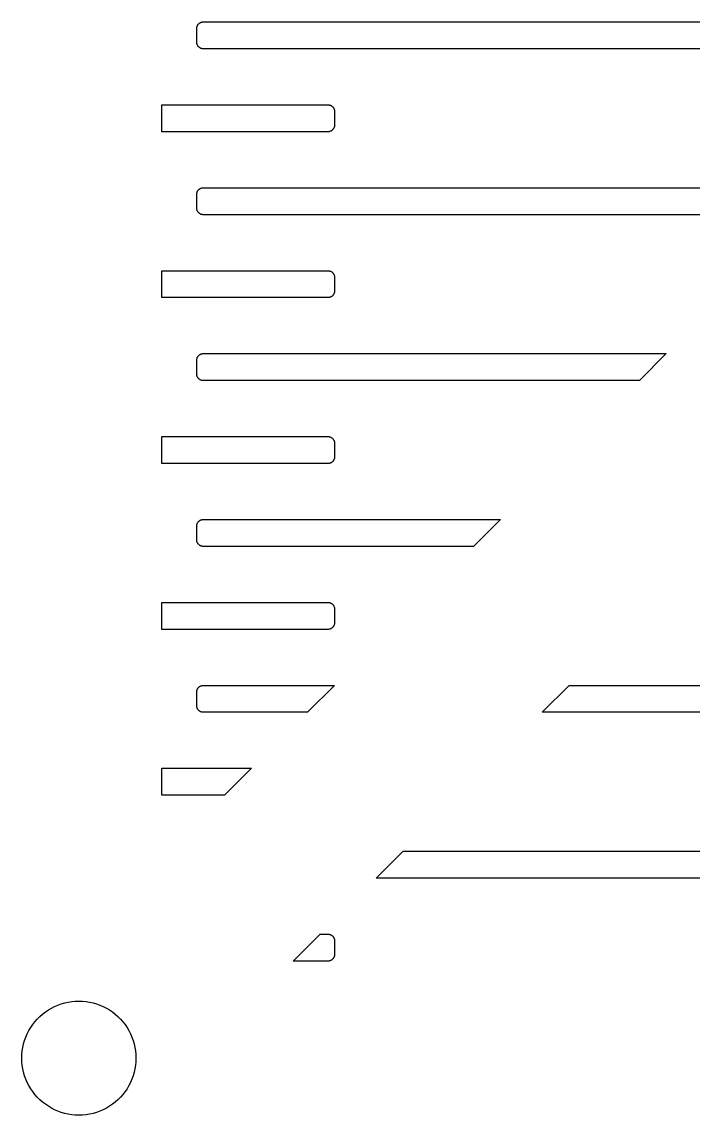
# Model space of a CAD drawing. Header units: metres. Extents: x -218 to 218, y -218 to 218.
# Drawn here: x -2.8 to 29.6, y -2.8 to 50 of the extents above; entities that cross this region are included whole.
import ezdxf

# ---------------------------------------------------------------- set-up
doc = ezdxf.new("R2010")
doc.units = ezdxf.units.M

msp = doc.modelspace()

# ---------------------------------------------------------------- linework, layer by layer
for p, q in [((5.6778, 49.6528), (5.67844, 49.6732)), ((5.6778, 49.0028), (5.6778, 49.6528)), ((5.67844, 49.6732), (5.68036, 49.6935)), ((5.68036, 49.6935), (5.68355, 49.7137)), ((5.68355, 49.7137), (5.688, 49.7336)), ((5.688, 49.7336), (5.6937, 49.7532)), ((5.6937, 49.7532), (5.70061, 49.7724)), ((5.70061, 49.7724), (5.70872, 49.7912)), ((5.70872, 49.7912), (5.71799, 49.8094)), ((5.71799, 49.8094), (5.72838, 49.8269)), ((5.72838, 49.8269), (5.73987, 49.8438)), ((5.73987, 49.8438), (5.75238, 49.86)), ((5.75238, 49.86), (5.76587, 49.8753)), ((5.76587, 49.8753), (5.78032, 49.8897)), ((5.78032, 49.8897), (5.79562, 49.9032)), ((5.79562, 49.9032), (5.81177, 49.9157)), ((5.81177, 49.9157), (5.82864, 49.9272)), ((5.82864, 49.9272), (5.84622, 49.9376)), ((5.84622, 49.9376), (5.86441, 49.9469)), ((5.86441, 49.9469), (5.88315, 49.955)), ((5.88315, 49.955), (5.90236, 49.9619)), ((5.90236, 49.9619), (5.92197, 49.9676)), ((5.92197, 49.9676), (5.94189, 49.972)), ((5.94189, 49.972), (5.96205, 49.9752)), ((5.96205, 49.9752), (5.98239, 49.9772)), ((5.98239, 49.9772), (6.00279, 49.9778)), ((6.00279, 49.9778), (37.0028, 49.9778)), ((5.67844, 48.9824), (5.6778, 49.0028)), ((5.68036, 48.9621), (5.67844, 48.9824)), ((5.68355, 48.9419), (5.68036, 48.9621)), ((5.688, 48.922), (5.68355, 48.9419)), ((5.6937, 48.9024), (5.688, 48.922)), ((5.70061, 48.8831), (5.6937, 48.9024)), ((5.70872, 48.8644), (5.70061, 48.8831)), ((5.71799, 48.8462), (5.70872, 48.8644)), ((5.72838, 48.8286), (5.71799, 48.8462)), ((5.73987, 48.8118), (5.72838, 48.8286)), ((5.75238, 48.7956), (5.73987, 48.8118)), ((5.76587, 48.7803), (5.75238, 48.7956)), ((5.78032, 48.7659), (5.76587, 48.7803)), ((5.79562, 48.7524), (5.78032, 48.7659)), ((5.81177, 48.7399), (5.79562, 48.7524)), ((5.82864, 48.7284), (5.81177, 48.7399)), ((5.84622, 48.718), (5.82864, 48.7284)), ((5.86441, 48.7087), (5.84622, 48.718)), ((5.88315, 48.7006), (5.86441, 48.7087)), ((5.90236, 48.6937), (5.88315, 48.7006)), ((5.92197, 48.688), (5.90236, 48.6937)), ((5.94189, 48.6835), (5.92197, 48.688)), ((5.96205, 48.6804), (5.94189, 48.6835)), ((5.98239, 48.6784), (5.96205, 48.6804)), ((6.00279, 48.6778), (5.98239, 48.6784)), ((37.0028, 48.6778), (6.00279, 48.6778)), ((4, 44.6778), (4, 45.9778)), ((4, 45.9778), (12.0028, 45.9778)), ((12.0028, 45.9778), (12.0232, 45.9772)), ((12.0232, 45.9772), (12.0435, 45.9752)), ((12.0435, 45.9752), (12.0637, 45.972)), ((12.0637, 45.972), (12.0836, 45.9676)), ((12.0836, 45.9676), (12.1032, 45.9619)), ((12.1032, 45.9619), (12.1224, 45.955)), ((12.1224, 45.955), (12.1412, 45.9469)), ((12.1412, 45.9469), (12.1594, 45.9376)), ((12.1594, 45.9376), (12.1769, 45.9272)), ((12.1769, 45.9272), (12.1938, 45.9157)), ((12.1938, 45.9157), (12.2099, 45.9032)), ((12.2099, 45.9032), (12.2253, 45.8897)), ((12.2253, 45.8897), (12.2397, 45.8753)), ((12.2397, 45.8753), (12.2532, 45.86)), ((12.2532, 45.86), (12.2657, 45.8438)), ((12.2657, 45.8438), (12.2772, 45.8269)), ((12.2772, 45.8269), (12.2876, 45.8094)), ((12.2876, 45.8094), (12.2969, 45.7912)), ((12.2969, 45.7912), (12.305, 45.7724)), ((12.305, 45.7724), (12.3119, 45.7532)), ((12.3119, 45.7532), (12.3176, 45.7336)), ((12.3176, 45.7336), (12.322, 45.7137)), ((12.322, 45.7137), (12.3252, 45.6935)), ((12.3252, 45.6935), (12.3271, 45.6732)), ((12.3271, 45.6732), (12.3278, 45.6528)), ((12.3278, 45.6528), (12.3278, 45.0028)), ((12.2772, 44.8286), (12.2657, 44.8118)), ((12.2876, 44.8462), (12.2772, 44.8286)), ((12.2969, 44.8644), (12.2876, 44.8462)), ((12.305, 44.8831), (12.2969, 44.8644)), ((12.3119, 44.9024), (12.305, 44.8831)), ((12.3176, 44.922), (12.3119, 44.9024)), ((12.322, 44.9419), (12.3176, 44.922)), ((12.3252, 44.9621), (12.322, 44.9419)), ((12.3271, 44.9824), (12.3252, 44.9621)), ((12.3278, 45.0028), (12.3271, 44.9824)), ((12.0028, 44.6778), (4, 44.6778)), ((12.0232, 44.6784), (12.0028, 44.6778)), ((12.0435, 44.6804), (12.0232, 44.6784)), ((12.0637, 44.6835), (12.0435, 44.6804)), ((12.0836, 44.688), (12.0637, 44.6835)), ((12.1032, 44.6937), (12.0836, 44.688)), ((12.1224, 44.7006), (12.1032, 44.6937)), ((12.1412, 44.7087), (12.1224, 44.7006)), ((12.1594, 44.718), (12.1412, 44.7087)), ((12.1769, 44.7284), (12.1594, 44.718)), ((12.1938, 44.7399), (12.1769, 44.7284)), ((12.2099, 44.7524), (12.1938, 44.7399)), ((12.2253, 44.7659), (12.2099, 44.7524)), ((12.2397, 44.7803), (12.2253, 44.7659)), ((12.2532, 44.7956), (12.2397, 44.7803)), ((12.2657, 44.8118), (12.2532, 44.7956)), ((5.6778, 41.6528), (5.67844, 41.6732)), ((5.67844, 41.6732), (5.68036, 41.6935)), ((5.68036, 41.6935), (5.68355, 41.7137)), ((5.68355, 41.7137), (5.688, 41.7336)), ((5.688, 41.7336), (5.6937, 41.7532)), ((5.6937, 41.7532), (5.70061, 41.7724)), ((5.70061, 41.7724), (5.70872, 41.7912)), ((5.70872, 41.7912), (5.71799, 41.8094)), ((5.71799, 41.8094), (5.72838, 41.8269)), ((5.72838, 41.8269), (5.73987, 41.8438)), ((5.73987, 41.8438), (5.75238, 41.86)), ((5.75238, 41.86), (5.76587, 41.8753)), ((5.76587, 41.8753), (5.78032, 41.8897)), ((5.78032, 41.8897), (5.79562, 41.9032)), ((5.79562, 41.9032), (5.81177, 41.9157)), ((5.81177, 41.9157), (5.82864, 41.9272)), ((5.82864, 41.9272), (5.84622, 41.9376)), ((5.84622, 41.9376), (5.86441, 41.9469)), ((5.86441, 41.9469), (5.88315, 41.955)), ((5.88315, 41.955), (5.90236, 41.9619)), ((5.90236, 41.9619), (5.92197, 41.9676)), ((5.92197, 41.9676), (5.94189, 41.972)), ((5.94189, 41.972), (5.96205, 41.9752)), ((5.96205, 41.9752), (5.98239, 41.9772)), ((5.98239, 41.9772), (6.00279, 41.9778)), ((6.00279, 41.9778), (36.3209, 41.9778)), ((5.6778, 41.0028), (5.6778, 41.6528)), ((5.67844, 40.9824), (5.6778, 41.0028)), ((5.68036, 40.9621), (5.67844, 40.9824)), ((5.68355, 40.9419), (5.68036, 40.9621)), ((5.688, 40.922), (5.68355, 40.9419)), ((5.6937, 40.9024), (5.688, 40.922)), ((5.70061, 40.8831), (5.6937, 40.9024)), ((5.70872, 40.8644), (5.70061, 40.8831)), ((5.71799, 40.8462), (5.70872, 40.8644)), ((5.72838, 40.8286), (5.71799, 40.8462)), ((5.73987, 40.8118), (5.72838, 40.8286)), ((5.75238, 40.7956), (5.73987, 40.8118)), ((5.76587, 40.7803), (5.75238, 40.7956)), ((5.78032, 40.7659), (5.76587, 40.7803)), ((5.79562, 40.7524), (5.78032, 40.7659)), ((5.81177, 40.7399), (5.79562, 40.7524)), ((5.82864, 40.7284), (5.81177, 40.7399)), ((5.84622, 40.718), (5.82864, 40.7284)), ((5.86441, 40.7087), (5.84622, 40.718)), ((5.88315, 40.7006), (5.86441, 40.7087)), ((5.90236, 40.6937), (5.88315, 40.7006)), ((5.92197, 40.688), (5.90236, 40.6937)), ((5.94189, 40.6835), (5.92197, 40.688)), ((5.96205, 40.6804), (5.94189, 40.6835)), ((5.98239, 40.6784), (5.96205, 40.6804)), ((6.00279, 40.6778), (5.98239, 40.6784)), ((35.0209, 40.6778), (6.00279, 40.6778)), ((4, 36.6778), (4, 37.9778)), ((4, 37.9778), (12.0028, 37.9778)), ((12.0028, 37.9778), (12.0232, 37.9772)), ((12.0232, 37.9772), (12.0435, 37.9752)), ((12.0435, 37.9752), (12.0637, 37.972)), ((12.0637, 37.972), (12.0836, 37.9676)), ((12.0836, 37.9676), (12.1032, 37.9619)), ((12.1032, 37.9619), (12.1224, 37.955)), ((12.1224, 37.955), (12.1412, 37.9469)), ((12.1412, 37.9469), (12.1594, 37.9376)), ((12.1594, 37.9376), (12.1769, 37.9272)), ((12.1769, 37.9272), (12.1938, 37.9157)), ((12.1938, 37.9157), (12.2099, 37.9032)), ((12.2099, 37.9032), (12.2253, 37.8897)), ((12.2253, 37.8897), (12.2397, 37.8753)), ((12.2397, 37.8753), (12.2532, 37.86)), ((12.2532, 37.86), (12.2657, 37.8438)), ((12.2657, 37.8438), (12.2772, 37.8269)), ((12.2772, 37.8269), (12.2876, 37.8094)), ((12.2876, 37.8094), (12.2969, 37.7912)), ((12.2969, 37.7912), (12.305, 37.7724)), ((12.305, 37.7724), (12.3119, 37.7532)), ((12.3119, 37.7532), (12.3176, 37.7336)), ((12.3176, 37.7336), (12.322, 37.7137)), ((12.322, 37.7137), (12.3252, 37.6935)), ((12.3252, 37.6935), (12.3271, 37.6732)), ((12.3271, 37.6732), (12.3278, 37.6528)), ((12.3278, 37.6528), (12.3278, 37.0028)), ((12.3176, 36.922), (12.3119, 36.9024)), ((12.322, 36.9419), (12.3176, 36.922)), ((12.3252, 36.9621), (12.322, 36.9419)), ((12.3271, 36.9824), (12.3252, 36.9621)), ((12.3278, 37.0028), (12.3271, 36.9824)), ((12.0028, 36.6778), (4, 36.6778)), ((12.0232, 36.6784), (12.0028, 36.6778)), ((12.0435, 36.6804), (12.0232, 36.6784)), ((12.0637, 36.6835), (12.0435, 36.6804)), ((12.0836, 36.688), (12.0637, 36.6835)), ((12.1032, 36.6937), (12.0836, 36.688)), ((12.1224, 36.7006), (12.1032, 36.6937)), ((12.1412, 36.7087), (12.1224, 36.7006)), ((12.1594, 36.718), (12.1412, 36.7087)), ((12.1769, 36.7284), (12.1594, 36.718)), ((12.1938, 36.7399), (12.1769, 36.7284)), ((12.2099, 36.7524), (12.1938, 36.7399)), ((12.2253, 36.7659), (12.2099, 36.7524)), ((12.2397, 36.7803), (12.2253, 36.7659)), ((12.2532, 36.7956), (12.2397, 36.7803)), ((12.2657, 36.8118), (12.2532, 36.7956)), ((12.2772, 36.8286), (12.2657, 36.8118)), ((12.2876, 36.8462), (12.2772, 36.8286)), ((12.2969, 36.8644), (12.2876, 36.8462)), ((12.305, 36.8831), (12.2969, 36.8644)), ((12.3119, 36.9024), (12.305, 36.8831)), ((5.688, 33.7336), (5.6937, 33.7532)), ((5.6937, 33.7532), (5.70061, 33.7724)), ((5.70061, 33.7724), (5.70872, 33.7912)), ((5.70872, 33.7912), (5.71799, 33.8094)), ((5.71799, 33.8094), (5.72838, 33.8269)), ((5.72838, 33.8269), (5.73987, 33.8438)), ((5.73987, 33.8438), (5.75238, 33.86)), ((5.75238, 33.86), (5.76587, 33.8753)), ((5.76587, 33.8753), (5.78032, 33.8897)), ((5.78032, 33.8897), (5.79562, 33.9032)), ((5.79562, 33.9032), (5.81177, 33.9157)), ((5.81177, 33.9157), (5.82864, 33.9272)), ((5.82864, 33.9272), (5.84622, 33.9376)), ((5.84622, 33.9376), (5.86441, 33.9469)), ((5.86441, 33.9469), (5.88315, 33.955)), ((5.88315, 33.955), (5.90236, 33.9619)), ((5.90236, 33.9619), (5.92197, 33.9676)), ((5.92197, 33.9676), (5.94189, 33.972)), ((5.94189, 33.972), (5.96205, 33.9752)), ((5.96205, 33.9752), (5.98239, 33.9772)), ((5.98239, 33.9772), (6.00279, 33.9778)), ((6.00279, 33.9778), (28.3209, 33.9778)), ((28.3209, 33.9778), (27.0209, 32.6778)), ((5.6778, 33.6528), (5.67844, 33.6732)), ((5.6778, 33.0028), (5.6778, 33.6528)), ((5.67844, 33.6732), (5.68036, 33.6935)), ((5.68036, 33.6935), (5.68355, 33.7137)), ((5.68355, 33.7137), (5.688, 33.7336)), ((5.67844, 32.9824), (5.6778, 33.0028)), ((5.68036, 32.9621), (5.67844, 32.9824)), ((5.68355, 32.9419), (5.68036, 32.9621)), ((5.688, 32.922), (5.68355, 32.9419)), ((5.6937, 32.9024), (5.688, 32.922)), ((5.70061, 32.8831), (5.6937, 32.9024)), ((5.70872, 32.8644), (5.70061, 32.8831)), ((5.71799, 32.8462), (5.70872, 32.8644)), ((5.72838, 32.8286), (5.71799, 32.8462)), ((5.73987, 32.8118), (5.72838, 32.8286)), ((5.75238, 32.7956), (5.73987, 32.8118)), ((5.76587, 32.7803), (5.75238, 32.7956)), ((5.78032, 32.7659), (5.76587, 32.7803)), ((5.79562, 32.7524), (5.78032, 32.7659)), ((5.81177, 32.7399), (5.79562, 32.7524)), ((5.82864, 32.7284), (5.81177, 32.7399)), ((5.84622, 32.718), (5.82864, 32.7284)), ((5.86441, 32.7087), (5.84622, 32.718)), ((5.88315, 32.7006), (5.86441, 32.7087)), ((5.90236, 32.6937), (5.88315, 32.7006)), ((5.92197, 32.688), (5.90236, 32.6937)), ((5.94189, 32.6835), (5.92197, 32.688)), ((5.96205, 32.6804), (5.94189, 32.6835)), ((5.98239, 32.6784), (5.96205, 32.6804)), ((6.00279, 32.6778), (5.98239, 32.6784)), ((27.0209, 32.6778), (6.00279, 32.6778)), ((4, 28.6778), (4, 29.9778)), ((4, 29.9778), (12.0028, 29.9778)), ((12.0028, 29.9778), (12.0232, 29.9771)), ((12.0232, 29.9771), (12.0435, 29.9752)), ((12.0435, 29.9752), (12.0637, 29.972)), ((12.0637, 29.972), (12.0836, 29.9676)), ((12.0836, 29.9676), (12.1032, 29.9619)), ((12.1032, 29.9619), (12.1224, 29.955)), ((12.1224, 29.955), (12.1412, 29.9469)), ((12.1412, 29.9469), (12.1594, 29.9376)), ((12.1594, 29.9376), (12.1769, 29.9272)), ((12.1769, 29.9272), (12.1938, 29.9157)), ((12.1938, 29.9157), (12.2099, 29.9032)), ((12.2099, 29.9032), (12.2253, 29.8897)), ((12.2253, 29.8897), (12.2397, 29.8753)), ((12.2397, 29.8753), (12.2532, 29.86)), ((12.2532, 29.86), (12.2657, 29.8438)), ((12.2657, 29.8438), (12.2772, 29.8269)), ((12.2772, 29.8269), (12.2876, 29.8094)), ((12.2876, 29.8094), (12.2969, 29.7912)), ((12.2969, 29.7912), (12.305, 29.7724)), ((12.305, 29.7724), (12.3119, 29.7532)), ((12.3119, 29.7532), (12.3176, 29.7336)), ((12.3176, 29.7336), (12.322, 29.7137)), ((12.322, 29.7137), (12.3252, 29.6935)), ((12.3252, 29.6935), (12.3271, 29.6732)), ((12.3271, 29.6732), (12.3278, 29.6528)), ((12.3278, 29.6528), (12.3278, 29.0028)), ((12.3278, 29.0028), (12.3271, 28.9824)), ((12.0028, 28.6778), (4, 28.6778)), ((12.0232, 28.6784), (12.0028, 28.6778)), ((12.0435, 28.6804), (12.0232, 28.6784)), ((12.0637, 28.6835), (12.0435, 28.6804)), ((12.0836, 28.688), (12.0637, 28.6835)), ((12.1032, 28.6937), (12.0836, 28.688)), ((12.1224, 28.7006), (12.1032, 28.6937)), ((12.1412, 28.7087), (12.1224, 28.7006)), ((12.1594, 28.718), (12.1412, 28.7087)), ((12.1769, 28.7284), (12.1594, 28.718)), ((12.1938, 28.7399), (12.1769, 28.7284)), ((12.2099, 28.7524), (12.1938, 28.7399)), ((12.2253, 28.7659), (12.2099, 28.7524)), ((12.2397, 28.7803), (12.2253, 28.7659)), ((12.2532, 28.7956), (12.2397, 28.7803)), ((12.2657, 28.8118), (12.2532, 28.7956)), ((12.2772, 28.8286), (12.2657, 28.8118)), ((12.2876, 28.8462), (12.2772, 28.8286)), ((12.2969, 28.8644), (12.2876, 28.8462)), ((12.305, 28.8831), (12.2969, 28.8644)), ((12.3119, 28.9024), (12.305, 28.8831)), ((12.3176, 28.922), (12.3119, 28.9024)), ((12.322, 28.9419), (12.3176, 28.922)), ((12.3252, 28.9621), (12.322, 28.9419)), ((12.3271, 28.9824), (12.3252, 28.9621)), ((5.72838, 25.8269), (5.73987, 25.8438)), ((5.73987, 25.8438), (5.75238, 25.86)), ((5.75238, 25.86), (5.76587, 25.8753)), ((5.76587, 25.8753), (5.78032, 25.8897)), ((5.78032, 25.8897), (5.79562, 25.9032)), ((5.79562, 25.9032), (5.81177, 25.9157)), ((5.81177, 25.9157), (5.82864, 25.9272)), ((5.82864, 25.9272), (5.84622, 25.9376)), ((5.84622, 25.9376), (5.86441, 25.9469)), ((5.86441, 25.9469), (5.88315, 25.955)), ((5.88315, 25.955), (5.90236, 25.9619)), ((5.90236, 25.9619), (5.92197, 25.9676)), ((5.92197, 25.9676), (5.94189, 25.972)), ((5.94189, 25.972), (5.96205, 25.9752)), ((5.96205, 25.9752), (5.98239, 25.9771)), ((5.98239, 25.9771), (6.00279, 25.9778)), ((6.00279, 25.9778), (20.3209, 25.9778)), ((20.3209, 25.9778), (19.0209, 24.6778)), ((5.6778, 25.6528), (5.67844, 25.6732)), ((5.6778, 25.0028), (5.6778, 25.6528)), ((5.67844, 25.6732), (5.68036, 25.6935)), ((5.68036, 25.6935), (5.68355, 25.7137)), ((5.68355, 25.7137), (5.688, 25.7336)), ((5.688, 25.7336), (5.6937, 25.7532)), ((5.6937, 25.7532), (5.70061, 25.7724)), ((5.70061, 25.7724), (5.70872, 25.7912)), ((5.70872, 25.7912), (5.71799, 25.8094)), ((5.71799, 25.8094), (5.72838, 25.8269)), ((5.67844, 24.9824), (5.6778, 25.0028)), ((5.68036, 24.9621), (5.67844, 24.9824)), ((5.68355, 24.9419), (5.68036, 24.9621)), ((5.688, 24.922), (5.68355, 24.9419)), ((5.6937, 24.9024), (5.688, 24.922)), ((5.70061, 24.8831), (5.6937, 24.9024)), ((5.70872, 24.8644), (5.70061, 24.8831)), ((5.71799, 24.8462), (5.70872, 24.8644)), ((5.72838, 24.8286), (5.71799, 24.8462)), ((5.73987, 24.8118), (5.72838, 24.8286)), ((5.75238, 24.7956), (5.73987, 24.8118)), ((5.76587, 24.7803), (5.75238, 24.7956)), ((5.78032, 24.7659), (5.76587, 24.7803)), ((5.79562, 24.7524), (5.78032, 24.7659)), ((5.81177, 24.7399), (5.79562, 24.7524)), ((5.82864, 24.7284), (5.81177, 24.7399)), ((5.84622, 24.718), (5.82864, 24.7284)), ((5.86441, 24.7087), (5.84622, 24.718)), ((5.88315, 24.7006), (5.86441, 24.7087)), ((5.90236, 24.6937), (5.88315, 24.7006)), ((5.92197, 24.688), (5.90236, 24.6937)), ((5.94189, 24.6835), (5.92197, 24.688)), ((5.96205, 24.6804), (5.94189, 24.6835)), ((5.98239, 24.6784), (5.96205, 24.6804)), ((6.00279, 24.6778), (5.98239, 24.6784)), ((19.0209, 24.6778), (6.00279, 24.6778)), ((4, 20.6778), (4, 21.9778)), ((4, 21.9778), (12.0028, 21.9778)), ((12.0028, 21.9778), (12.0232, 21.9771)), ((12.0232, 21.9771), (12.0435, 21.9752)), ((12.0435, 21.9752), (12.0637, 21.972)), ((12.0637, 21.972), (12.0836, 21.9676)), ((12.0836, 21.9676), (12.1032, 21.9619)), ((12.1032, 21.9619), (12.1224, 21.955)), ((12.1224, 21.955), (12.1412, 21.9469)), ((12.1412, 21.9469), (12.1594, 21.9376)), ((12.1594, 21.9376), (12.1769, 21.9272)), ((12.1769, 21.9272), (12.1938, 21.9157)), ((12.1938, 21.9157), (12.2099, 21.9032)), ((12.2099, 21.9032), (12.2253, 21.8897)), ((12.2253, 21.8897), (12.2397, 21.8753)), ((12.2397, 21.8753), (12.2532, 21.86)), ((12.2532, 21.86), (12.2657, 21.8438)), ((12.2657, 21.8438), (12.2772, 21.8269)), ((12.2772, 21.8269), (12.2876, 21.8094)), ((12.2876, 21.8094), (12.2969, 21.7912)), ((12.2969, 21.7912), (12.305, 21.7724)), ((12.305, 21.7724), (12.3119, 21.7532)), ((12.3119, 21.7532), (12.3176, 21.7336)), ((12.3176, 21.7336), (12.322, 21.7137)), ((12.322, 21.7137), (12.3252, 21.6935)), ((12.3252, 21.6935), (12.3271, 21.6732)), ((12.3271, 21.6732), (12.3278, 21.6528)), ((12.3278, 21.6528), (12.3278, 21.0028)), ((12.0028, 20.6778), (4, 20.6778)), ((12.0232, 20.6784), (12.0028, 20.6778)), ((12.0435, 20.6804), (12.0232, 20.6784)), ((12.0637, 20.6835), (12.0435, 20.6804)), ((12.0836, 20.688), (12.0637, 20.6835)), ((12.1032, 20.6937), (12.0836, 20.688)), ((12.1224, 20.7006), (12.1032, 20.6937)), ((12.1412, 20.7087), (12.1224, 20.7006)), ((12.1594, 20.718), (12.1412, 20.7087)), ((12.1769, 20.7284), (12.1594, 20.718)), ((12.1938, 20.7399), (12.1769, 20.7284)), ((12.2099, 20.7524), (12.1938, 20.7399)), ((12.2253, 20.7659), (12.2099, 20.7524)), ((12.2397, 20.7803), (12.2253, 20.7659)), ((12.2532, 20.7956), (12.2397, 20.7803)), ((12.2657, 20.8118), (12.2532, 20.7956)), ((12.2772, 20.8286), (12.2657, 20.8118)), ((12.2876, 20.8462), (12.2772, 20.8286)), ((12.2969, 20.8644), (12.2876, 20.8462)), ((12.305, 20.8831), (12.2969, 20.8644)), ((12.3119, 20.9024), (12.305, 20.8831)), ((12.3176, 20.922), (12.3119, 20.9024)), ((12.322, 20.9419), (12.3176, 20.922)), ((12.3252, 20.9621), (12.322, 20.9419)), ((12.3271, 20.9824), (12.3252, 20.9621)), ((12.3278, 21.0028), (12.3271, 20.9824)), ((5.82864, 17.9272), (5.84622, 17.9376)), ((5.84622, 17.9376), (5.86441, 17.9469)), ((5.86441, 17.9469), (5.88315, 17.955)), ((5.88315, 17.955), (5.90236, 17.9619)), ((5.90236, 17.9619), (5.92197, 17.9676)), ((5.92197, 17.9676), (5.94189, 17.972)), ((5.94189, 17.972), (5.96205, 17.9752)), ((5.96205, 17.9752), (5.98239, 17.9771)), ((5.98239, 17.9771), (6.00279, 17.9778)), ((6.00279, 17.9778), (12.3209, 17.9778)), ((12.3209, 17.9778), (11.0209, 16.6778)), ((22.3346, 16.6778), (23.6346, 17.9778)), ((23.6346, 17.9778), (37.0028, 17.9778)), ((5.6778, 17.6528), (5.67844, 17.6732)), ((5.6778, 17.0028), (5.6778, 17.6528)), ((5.67844, 17.6732), (5.68036, 17.6935)), ((5.68036, 17.6935), (5.68355, 17.7137)), ((5.68355, 17.7137), (5.688, 17.7336)), ((5.688, 17.7336), (5.6937, 17.7532)), ((5.6937, 17.7532), (5.70061, 17.7724)), ((5.70061, 17.7724), (5.70872, 17.7912)), ((5.70872, 17.7912), (5.71799, 17.8094)), ((5.71799, 17.8094), (5.72838, 17.8269)), ((5.72838, 17.8269), (5.73987, 17.8438)), ((5.73987, 17.8438), (5.75238, 17.86)), ((5.75238, 17.86), (5.76587, 17.8753)), ((5.76587, 17.8753), (5.78032, 17.8897)), ((5.78032, 17.8897), (5.79562, 17.9032)), ((5.79562, 17.9032), (5.81177, 17.9157)), ((5.81177, 17.9157), (5.82864, 17.9272)), ((5.67844, 16.9824), (5.6778, 17.0028)), ((5.68036, 16.9621), (5.67844, 16.9824)), ((5.68355, 16.9419), (5.68036, 16.9621)), ((5.688, 16.922), (5.68355, 16.9419)), ((5.6937, 16.9024), (5.688, 16.922)), ((5.70061, 16.8831), (5.6937, 16.9024)), ((5.70872, 16.8644), (5.70061, 16.8831)), ((5.71799, 16.8462), (5.70872, 16.8644)), ((5.72838, 16.8286), (5.71799, 16.8462)), ((5.73987, 16.8118), (5.72838, 16.8286)), ((5.75238, 16.7956), (5.73987, 16.8118)), ((5.76587, 16.7803), (5.75238, 16.7956)), ((5.78032, 16.7659), (5.76587, 16.7803)), ((5.79562, 16.7524), (5.78032, 16.7659)), ((5.81177, 16.7399), (5.79562, 16.7524)), ((5.82864, 16.7284), (5.81177, 16.7399)), ((5.84622, 16.718), (5.82864, 16.7284)), ((5.86441, 16.7087), (5.84622, 16.718)), ((5.88315, 16.7006), (5.86441, 16.7087)), ((5.90236, 16.6937), (5.88315, 16.7006)), ((5.92197, 16.688), (5.90236, 16.6937)), ((5.94189, 16.6835), (5.92197, 16.688)), ((5.96205, 16.6804), (5.94189, 16.6835)), ((5.98239, 16.6784), (5.96205, 16.6804)), ((6.00279, 16.6778), (5.98239, 16.6784)), ((11.0209, 16.6778), (6.00279, 16.6778)), ((37.0028, 16.6778), (22.3346, 16.6778)), ((4, 12.6778), (4, 13.9778)), ((4, 13.9778), (8.32094, 13.9778)), ((8.32094, 13.9778), (7.02094, 12.6778)), ((7.02094, 12.6778), (4, 12.6778)), ((14.3346, 8.6778), (15.6346, 9.97778)), ((15.6346, 9.97778), (37.0028, 9.97778)), ((37.0028, 8.6778), (14.3346, 8.6778)), ((10.3346, 4.6778), (11.6346, 5.97778)), ((11.6346, 5.97778), (12.0028, 5.97778)), ((12.0028, 5.97778), (12.0232, 5.97714)), ((12.0232, 5.97714), (12.0435, 5.97522)), ((12.0435, 5.97522), (12.0637, 5.97203)), ((12.0637, 5.97203), (12.0836, 5.96758)), ((12.0836, 5.96758), (12.1032, 5.96188)), ((12.1032, 5.96188), (12.1224, 5.95497)), ((12.1224, 5.95497), (12.1412, 5.94685)), ((12.1412, 5.94685), (12.1594, 5.93759)), ((12.1594, 5.93759), (12.1769, 5.9272)), ((12.1769, 5.9272), (12.1938, 5.91573)), ((12.1938, 5.91573), (12.2099, 5.90321)), ((12.2099, 5.90321), (12.2253, 5.88971)), ((12.2253, 5.88971), (12.2397, 5.87527)), ((12.2397, 5.87527), (12.2532, 5.85995)), ((12.2532, 5.85995), (12.2657, 5.84383)), ((12.2657, 5.84383), (12.2772, 5.82693)), ((12.2772, 5.82693), (12.2876, 5.80936)), ((12.2876, 5.80936), (12.2969, 5.79117)), ((12.2969, 5.79117), (12.305, 5.77243)), ((12.305, 5.77243), (12.3119, 5.75322)), ((12.3119, 5.75322), (12.3176, 5.73361)), ((12.3176, 5.73361), (12.322, 5.71368)), ((12.322, 5.71368), (12.3252, 5.69353)), ((12.3252, 5.69353), (12.3271, 5.6732)), ((12.3271, 5.6732), (12.3278, 5.65279)), ((12.3278, 5.65279), (12.3278, 5.00279)), ((12.2099, 4.75238), (12.1938, 4.73987)), ((12.2253, 4.76587), (12.2099, 4.75238)), ((12.2397, 4.78032), (12.2253, 4.76587)), ((12.2532, 4.79562), (12.2397, 4.78032)), ((12.2657, 4.81177), (12.2532, 4.79562)), ((12.2772, 4.82864), (12.2657, 4.81177)), ((12.2876, 4.84622), (12.2772, 4.82864)), ((12.2969, 4.86441), (12.2876, 4.84622)), ((12.305, 4.88315), (12.2969, 4.86441)), ((12.3119, 4.90236), (12.305, 4.88315)), ((12.3176, 4.92197), (12.3119, 4.90236)), ((12.322, 4.94189), (12.3176, 4.92197)), ((12.3252, 4.96205), (12.322, 4.94189)), ((12.3271, 4.98239), (12.3252, 4.96205)), ((12.3278, 5.00279), (12.3271, 4.98239)), ((12.0028, 4.6778), (10.3346, 4.6778)), ((12.0232, 4.67844), (12.0028, 4.6778)), ((12.0435, 4.68036), (12.0232, 4.67844)), ((12.0637, 4.68355), (12.0435, 4.68036)), ((12.0836, 4.688), (12.0637, 4.68355)), ((12.1032, 4.6937), (12.0836, 4.688)), ((12.1224, 4.70061), (12.1032, 4.6937)), ((12.1412, 4.70872), (12.1224, 4.70061)), ((12.1594, 4.71799), (12.1412, 4.70872)), ((12.1769, 4.72838), (12.1594, 4.71799)), ((12.1938, 4.73987), (12.1769, 4.72838)), ((-0.84979, 2.6154), (-0.68388, 2.66359)), ((-0.68388, 2.66359), (-0.51529, 2.70128)), ((-0.51529, 2.70128), (-0.34467, 2.7283)), ((-0.34467, 2.7283), (-0.17267, 2.74457)), ((-0.17267, 2.74457), (0, 2.75)), ((0, 2.75), (0.17267, 2.74457)), ((0.17267, 2.74457), (0.34467, 2.7283)), ((0.34467, 2.7283), (0.51529, 2.70128)), ((0.51529, 2.70128), (0.68388, 2.66359)), ((0.68388, 2.66359), (0.84979, 2.6154)), ((-1.88249, 2.00465), (-1.75291, 2.1189)), ((-1.75291, 2.1189), (-1.61641, 2.22479)), ((-1.61641, 2.22479), (-1.47351, 2.3219)), ((-1.47351, 2.3219), (-1.32481, 2.40984)), ((-1.32481, 2.40984), (-1.17088, 2.48827)), ((-1.17088, 2.48827), (-1.01233, 2.55688)), ((-1.01233, 2.55688), (-0.84979, 2.6154)), ((0.84979, 2.6154), (1.01233, 2.55688)), ((1.01233, 2.55688), (1.17088, 2.48827)), ((1.17088, 2.48827), (1.32481, 2.40984)), ((1.32481, 2.40984), (1.47351, 2.3219)), ((1.47351, 2.3219), (1.61641, 2.22479)), ((1.61641, 2.22479), (1.75291, 2.1189)), ((1.75291, 2.1189), (1.88249, 2.00465)), ((-2.3219, 1.47351), (-2.22479, 1.61641)), ((-2.22479, 1.61641), (-2.1189, 1.75291)), ((-2.1189, 1.75291), (-2.00465, 1.88249)), ((-2.00465, 1.88249), (-1.88249, 2.00465)), ((1.88249, 2.00465), (2.00465, 1.88249)), ((2.00465, 1.88249), (2.1189, 1.75291)), ((2.1189, 1.75291), (2.22479, 1.61641)), ((2.22479, 1.61641), (2.3219, 1.47351)), ((-2.55688, 1.01233), (-2.48827, 1.17088)), ((-2.48827, 1.17088), (-2.40984, 1.32481)), ((-2.40984, 1.32481), (-2.3219, 1.47351)), ((2.3219, 1.47351), (2.40984, 1.32481)), ((2.40984, 1.32481), (2.48827, 1.17088)), ((2.48827, 1.17088), (2.55688, 1.01233)), ((-2.70128, 0.51529), (-2.66359, 0.68388)), ((-2.66359, 0.68388), (-2.6154, 0.84979)), ((-2.6154, 0.84979), (-2.55688, 1.01233)), ((2.55688, 1.01233), (2.6154, 0.84979)), ((2.6154, 0.84979), (2.66359, 0.68388)), ((2.66359, 0.68388), (2.70128, 0.51529)), ((-2.75, 0), (-2.74457, 0.17267)), ((-2.74457, -0.17267), (-2.75, 0)), ((-2.74457, 0.17267), (-2.7283, 0.34467)), ((-2.7283, 0.34467), (-2.70128, 0.51529)), ((2.70128, 0.51529), (2.7283, 0.34467)), ((2.7283, 0.34467), (2.74457, 0.17267)), ((2.74457, 0.17267), (2.75, 0)), ((2.75, 0), (2.74457, -0.17267)), ((-2.7283, -0.34467), (-2.74457, -0.17267)), ((-2.70128, -0.51529), (-2.7283, -0.34467)), ((-2.66359, -0.68388), (-2.70128, -0.51529)), ((2.70128, -0.51529), (2.66359, -0.68388)), ((2.7283, -0.34467), (2.70128, -0.51529)), ((2.74457, -0.17267), (2.7283, -0.34467)), ((-2.6154, -0.84979), (-2.66359, -0.68388)), ((-2.55688, -1.01233), (-2.6154, -0.84979)), ((-2.48827, -1.17088), (-2.55688, -1.01233)), ((2.55688, -1.01233), (2.48827, -1.17088)), ((2.6154, -0.84979), (2.55688, -1.01233)), ((2.66359, -0.68388), (2.6154, -0.84979)), ((-2.40984, -1.32481), (-2.48827, -1.17088)), ((-2.3219, -1.47351), (-2.40984, -1.32481)), ((-2.22479, -1.61641), (-2.3219, -1.47351)), ((2.3219, -1.47351), (2.22479, -1.61641)), ((2.40984, -1.32481), (2.3219, -1.47351)), ((2.48827, -1.17088), (2.40984, -1.32481)), ((-2.1189, -1.75291), (-2.22479, -1.61641)), ((-2.00465, -1.88249), (-2.1189, -1.75291)), ((-1.88249, -2.00465), (-2.00465, -1.88249)), ((-1.75291, -2.1189), (-1.88249, -2.00465)), ((1.88249, -2.00465), (1.75291, -2.1189)), ((2.00465, -1.88249), (1.88249, -2.00465)), ((2.1189, -1.75291), (2.00465, -1.88249)), ((2.22479, -1.61641), (2.1189, -1.75291)), ((-1.61641, -2.22479), (-1.75291, -2.1189)), ((-1.47351, -2.3219), (-1.61641, -2.22479)), ((-1.32481, -2.40984), (-1.47351, -2.3219)), ((-1.17088, -2.48827), (-1.32481, -2.40984)), ((-1.01233, -2.55688), (-1.17088, -2.48827)), ((-0.84979, -2.6154), (-1.01233, -2.55688)), ((-0.68388, -2.66359), (-0.84979, -2.6154)), ((0.84979, -2.6154), (0.68388, -2.66359)), ((1.01233, -2.55688), (0.84979, -2.6154)), ((1.17088, -2.48827), (1.01233, -2.55688)), ((1.32481, -2.40984), (1.17088, -2.48827)), ((1.47351, -2.3219), (1.32481, -2.40984)), ((1.61641, -2.22479), (1.47351, -2.3219)), ((1.75291, -2.1189), (1.61641, -2.22479)), ((-0.51529, -2.70128), (-0.68388, -2.66359)), ((-0.34467, -2.7283), (-0.51529, -2.70128)), ((-0.17267, -2.74457), (-0.34467, -2.7283)), ((0, -2.75), (-0.17267, -2.74457)), ((0.17267, -2.74457), (0, -2.75)), ((0.34467, -2.7283), (0.17267, -2.74457)), ((0.51529, -2.70128), (0.34467, -2.7283)), ((0.68388, -2.66359), (0.51529, -2.70128))]:
    msp.add_line(p, q)

doc.saveas('drawing.dxf')
